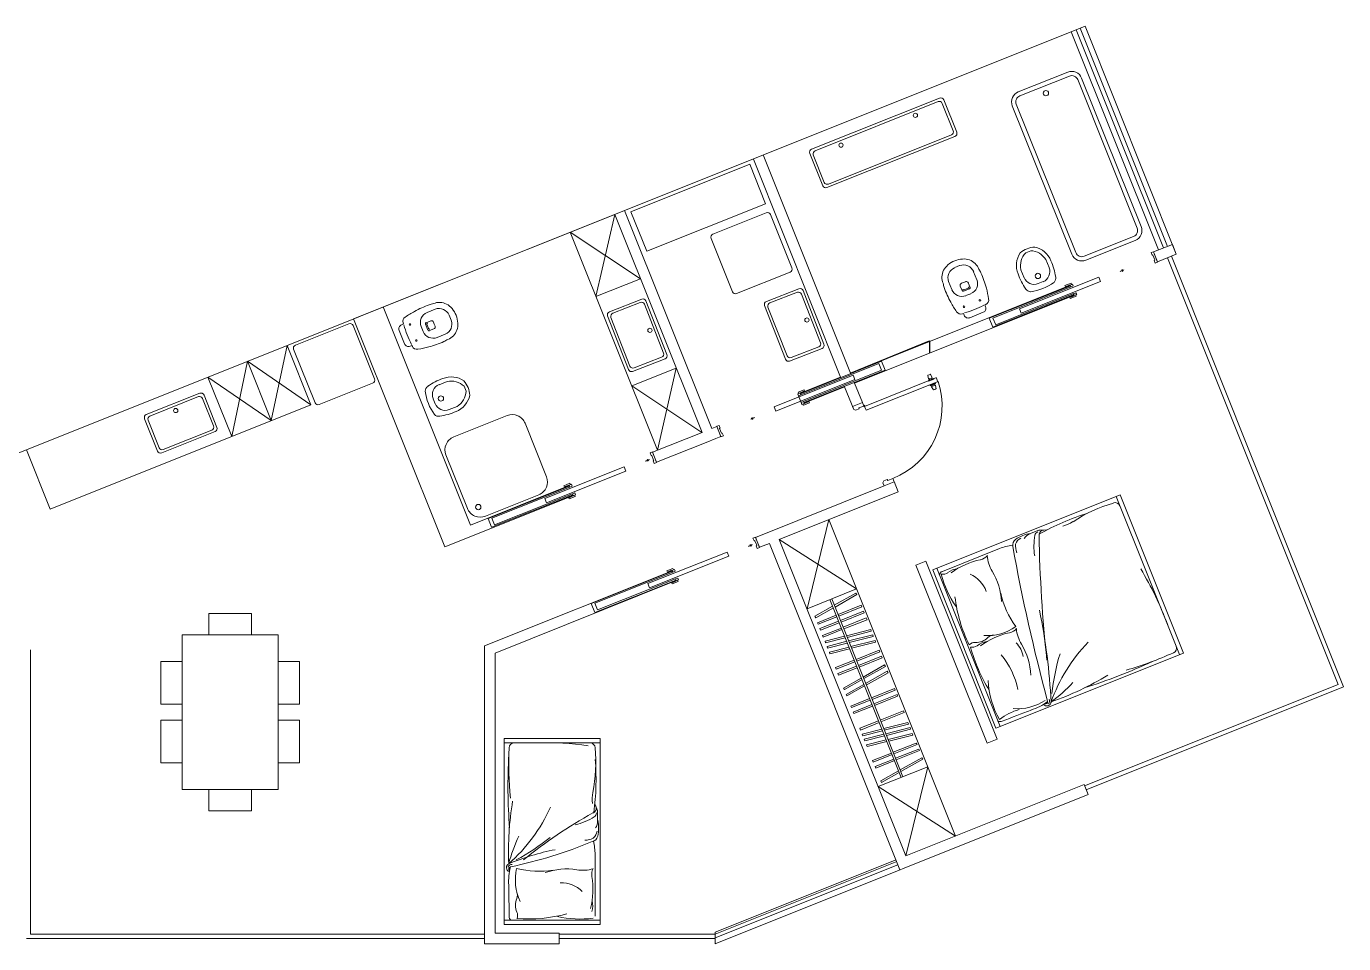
# Model space of a CAD drawing. Header units: millimetres. Extents: x -4829 to 17751, y -2575 to 15731.
# Drawn here: x -988 to 247, y 7390 to 8250 of the extents above; entities that cross this region are included whole.
import ezdxf

# ---------------------------------------------------------------- set-up
doc = ezdxf.new("R2010")
doc.units = ezdxf.units.MM
doc.layers.get('0').update_dxf_attribs({"lineweight": 20})
doc.layers.add('finestre', color=140, linetype='Continuous')

msp = doc.modelspace()

# ---------------------------------------------------------------- linework, layer by layer
for p, q in [((-1137.8, 7792.8), (5, 8250)), ((-8, 8244.8), (73.8, 8040.2)), ((-3.4, 8246.6), (78.4, 8042.1)), ((0.3, 8248.1), (82.1, 8043.6)), ((5, 8250), (90.5, 8036.1)), ((-681, 7975.6), (-436.1, 8073.5)), ((-453.7, 7996.5), (-436.1, 8073.5)), ((-436.1, 8073.5), (-354.2, 7869)), ((-436.1, 8073.5), (-354.2, 7869)), ((-477.8, 8056.8), (-396, 7852.3)), ((-477.8, 8056.8), (-411.9, 8013.2)), ((69.1, 8038.4), (86.8, 8045.4)), ((77.8, 8043.5), (78.4, 8042.1)), ((86.8, 8045.4), (90.5, 8036.1)), ((-46, 8039.4), (-50.7, 8037.6)), ((-28.8, 8023.6), (-31.8, 8031.1)), ((72.9, 8029.1), (69.1, 8038.4)), ((69.1, 8038.4), (72.9, 8029.1)), ((72.9, 8029.1), (90.5, 8036.1)), ((82.1, 8032.8), (242.2, 7632.6)), ((85.9, 8034.3), (247.4, 7630.4)), ((-112.7, 8025.5), (-117.3, 8023.6)), ((-96.6, 8012.3), (-99.6, 8019.8)), ((-52.2, 8014.2), (-55.2, 8021.7)), ((-453.7, 7996.5), (-411.9, 8013.2)), ((-215, 7924.7), (-9.7, 8006.8)), ((-120, 8003), (-123, 8010.5)), ((-110.4, 8002.1), (-112.1, 8006.3)), ((-110.4, 8002.1), (-112.1, 8006.3)), ((-110.9, 8008.9), (-109.1, 8009.7)), ((-107.2, 8010.4), (-109.1, 8009.7)), ((-104.8, 8004.4), (-108.5, 8002.9)), ((-102.9, 8005.1), (-104.6, 8009.3)), ((-102.9, 8005.1), (-104.6, 8009.3)), ((-34.4, 8010.5), (-39.1, 8008.6)), ((-211.3, 7915.4), (-6, 7997.5)), ((-103.5, 8003.8), (-109.1, 8001.5)), ((-103.5, 8003.8), (-109.1, 8001.5)), ((-102.2, 7999.2), (-106.9, 7997.4)), ((-612, 7981.6), (-604.5, 7984.6)), ((-595.4, 7761.8), (-681, 7975.6)), ((-615.7, 7963.8), (-617.6, 7968.5)), ((-611.2, 7965.1), (-613.4, 7970.7)), ((-611.2, 7965.1), (-613.4, 7970.7)), ((-612.8, 7972), (-608.6, 7973.7)), ((-612.8, 7972), (-608.6, 7973.7)), ((-610.6, 7966.4), (-612.1, 7970.1)), ((-606, 7972.6), (-605.3, 7970.7)), ((-604.5, 7968.8), (-605.3, 7970.7)), ((-589.5, 7974.3), (-591.4, 7979)), ((-609.8, 7964.5), (-605.6, 7966.2)), ((-609.8, 7964.5), (-605.6, 7966.2)), ((-602.6, 7958.2), (-595.1, 7961.2)), ((-758.1, 7880.1), (-743.3, 7950.7)), ((-721, 7895), (-743.3, 7950.7)), ((-795.2, 7865.2), (-780.4, 7935.8)), ((-758.1, 7880.1), (-780.4, 7935.8)), ((-721, 7895), (-780.4, 7935.8)), ((-795.2, 7865.2), (-817.5, 7921)), ((-758.1, 7880.1), (-817.5, 7921)), ((-420.2, 7912.6), (-378.4, 7929.3)), ((-396.1, 7852.3), (-378.4, 7929.3)), ((-261.4, 7906.2), (-224.3, 7921)), ((-134.4, 7920.5), (-201.9, 7893.5)), ((-142.5, 7922.5), (-141.9, 7919.3)), ((-141.3, 7923.1), (-142.4, 7922.7)), ((-137.1, 7919.5), (-142, 7917.6)), ((-141.9, 7917.2), (-136.9, 7919.1)), ((-141.6, 7919.2), (-138.4, 7920.4)), ((-141.3, 7923.1), (-140.2, 7923.5)), ((-140.8, 7919), (-141, 7919.4)), ((-140, 7923.5), (-138.3, 7920.7)), ((-138.9, 7919.8), (-139.1, 7920.2)), ((-136.9, 7919.1), (-137.1, 7919.5)), ((-137.1, 7919.5), (-137, 7919.3)), ((-134.4, 7920), (-133, 7916.3)), ((-600.7, 7913.8), (-593.2, 7916.8)), ((-575.5, 7907.6), (-577.4, 7912.3)), ((-420.2, 7912.6), (-354.3, 7869)), ((-132.9, 7916.9), (-200.4, 7889.9)), ((-142, 7917.6), (-141.9, 7917.2)), ((-140.4, 7913.4), (-135.4, 7915.3)), ((-140.2, 7912.9), (-140.4, 7913.4)), ((-135.3, 7914.9), (-140.2, 7912.9)), ((-137.3, 7909), (-139, 7911.8)), ((-138.9, 7912), (-135.6, 7913.3)), ((-138.4, 7912.7), (-138.2, 7912.3)), ((-136, 7909.4), (-137.1, 7908.9)), ((-136.4, 7913.5), (-136.3, 7913.1)), ((-136, 7909.4), (-134.9, 7909.8)), ((-135.4, 7915.3), (-135.3, 7914.9)), ((-134.8, 7910), (-135.4, 7913.2)), ((-135.3, 7914.9), (-135.3, 7915.1)), ((-965.5, 7797.1), (-721, 7895)), ((-604.5, 7896), (-606.4, 7900.7)), ((-591.4, 7890.4), (-583.9, 7893.4)), ((-264.4, 7904.9), (-260.7, 7895.7)), ((-213.2, 7893.4), (-203.9, 7897.1)), ((-212, 7890.5), (-213.2, 7893.4)), ((-202.6, 7893.8), (-207.3, 7892)), ((-203.9, 7897.1), (-202.6, 7893.8)), ((-201.9, 7893.5), (-200.4, 7889.9)), ((-210.4, 7889.8), (-212, 7890.5)), ((-207, 7891.1), (-210.4, 7889.8)), ((-207.3, 7892), (-207, 7891.1)), ((-336.6, 7865.3), (-340.3, 7874.6)), ((-340.3, 7874.6), (-336.6, 7865.3)), ((-987.8, 7852.8), (-965.5, 7797.1)), ((-397, 7841.2), (-400.7, 7850.5)), ((-400.7, 7850.5), (-397, 7841.2)), ((-183.9, 7823.5), (-184.6, 7821.8)), ((-184.6, 7821.8), (-183.4, 7818.9)), ((-180.5, 7824.8), (-183.9, 7823.5)), ((-183.4, 7818.9), (-174.1, 7822.6)), ((-180.1, 7824), (-180.5, 7824.8)), ((-175.4, 7825.9), (-180.1, 7824)), ((-174.1, 7822.6), (-175.4, 7825.9)), ((-170.4, 7813.3), (-174.2, 7822.9)), ((-479.5, 7818.9), (-571.3, 7782.2)), ((-183.4, 7818.9), (-304.1, 7770.6)), ((-170.4, 7813.3), (-281.8, 7768.7)), ((-137.9, 7740.1), (37.9, 7810.5)), ((93.5, 7660.6), (34.2, 7809)), ((97.3, 7662.1), (37.9, 7810.5)), ((97.3, 7662.1), (37.9, 7810.5)), ((-255.8, 7703.7), (-235.4, 7787.3)), ((-116.6, 7490.4), (-235.4, 7787.3)), ((-300.4, 7761.3), (-304.1, 7770.6)), ((-304.1, 7770.6), (-300.4, 7761.3)), ((-39.2, 7777.1), (-47.7, 7773.7)), ((-37.6, 7777.4), (-31.6, 7777.6)), ((-291.1, 7765), (-300.4, 7761.3)), ((-168.6, 7458.8), (-291.1, 7765)), ((-163, 7471.8), (-281.8, 7768.7)), ((-209.4, 7722.3), (-281.8, 7768.7)), ((-75.2, 7760.2), (-128.9, 7738.7)), ((-144.4, 7748.3), (-153.7, 7744.6)), ((-77.6, 7581.4), (-144.4, 7748.3)), ((-383, 7739), (-558.3, 7668.9)), ((-78.6, 7591.8), (-137.9, 7740.1)), ((-74.8, 7593.3), (-134.1, 7741.6)), ((-379.3, 7729.8), (-548.3, 7662.1)), ((-209.4, 7722.3), (-255.8, 7703.7)), ((-234.3, 7712.3), (-190.6, 7603.1)), ((-232.6, 7713), (-188.9, 7603.8)), ((-983.8, 7665), (-983.8, 7398.5)), ((-558.3, 7668.9), (-558.3, 7389.5)), ((-548.3, 7662.1), (-548.3, 7399.5)), ((-78.6, 7591.8), (97.3, 7662.1)), ((242.2, 7632.6), (4.5, 7537.6)), ((247.4, 7630.4), (6, 7533.9)), ((-190.6, 7603.1), (-167.5, 7545.4)), ((-188.9, 7603.8), (-165.8, 7546.1)), ((-539.8, 7581.8), (-449.8, 7581.8)), ((-539.8, 7407.4), (-539.8, 7581.8)), ((-539.8, 7581.8), (-449.8, 7581.8)), ((-539.8, 7577.8), (-449.8, 7577.8)), ((-449.8, 7407.4), (-449.8, 7581.8)), ((-77.6, 7581.4), (-86.9, 7577.7)), ((-142.6, 7555.4), (-189, 7536.8)), ((-142.6, 7555.4), (-163, 7471.8)), ((-189, 7536.8), (-116.6, 7490.4)), ((4.1, 7538.7), (-163, 7471.8)), ((4.1, 7538.7), (7.8, 7529.4)), ((7.8, 7529.4), (-341.9, 7389.5)), ((-452.4, 7514.5), (-454.5, 7520)), ((-452.1, 7512.8), (-452.1, 7503.6)), ((-454.5, 7473.1), (-454.5, 7415.2)), ((-172.3, 7468.1), (-341.9, 7400.3)), ((-171.7, 7466.6), (-341.9, 7398.5)), ((-170.5, 7463.5), (-341.9, 7394.9)), ((-539.8, 7411.5), (-449.8, 7411.5)), ((-548.3, 7399.5), (-488.3, 7399.5)), ((-539.8, 7407.4), (-449.8, 7407.4)), ((-488.3, 7399.5), (-488.3, 7389.5)), ((-341.9, 7389.5), (-341.9, 7400.3)), ((-987.8, 7394.5), (-558.3, 7394.5)), ((-983.8, 7398.5), (-558.3, 7398.5)), ((-558.3, 7389.5), (-488.3, 7389.5)), ((-488.3, 7398.5), (-341.9, 7398.5)), ((-488.3, 7394.5), (-341.9, 7394.5))]:
    msp.add_line(p, q)
for points in [[(1.7, 8201.4), (57.5, 8062.2, -0.414214), (52, 8049.2), (5.6, 8030.6, -0.414214), (-7.4, 8036.2), (-63.3, 8175.4, -0.414214), (-57.7, 8188.4), (-11.3, 8207, -0.414214)], [(-2, 8200), (53.8, 8060.7, -0.414214), (50.5, 8052.9), (4.1, 8034.3, -0.414214), (-3.7, 8037.7), (-59.6, 8176.9, -0.414214), (-56.2, 8184.7), (-9.8, 8203.3, -0.414214)], [(-251.5, 8134.7), (-131.5, 8182.7, -0.414214), (-127.6, 8181), (-115.4, 8150.6, -0.414214), (-117.1, 8146.7), (-237.1, 8098.7, -0.414214), (-241, 8100.4), (-253.1, 8130.8, -0.414214)], [(-235.7, 8102, -0.414214), (-239.6, 8103.6), (-249.9, 8129.4, -0.414214), (-248.2, 8133.3), (-132.9, 8179.4, -0.414214), (-129, 8177.7), (-118.7, 8152, -0.414214), (-120.3, 8148.1)], [(-344.1, 8055), (-294, 8075.1, -0.414214), (-290.1, 8073.4), (-270, 8023.3, -0.414214), (-271.7, 8019.4), (-321.9, 7999.3, -0.414214), (-325.8, 8001), (-345.8, 8051.1, -0.414214)], [(-103.2, 7976.6), (-90.5, 7981.7, 0.414214), (-88.3, 7986.9), (-89, 7988.8), (-88.1, 7989.1, 0.370925), (-85.5, 7994.3, 0.029083), (-87.6, 8004.5, 0.042203), (-92.7, 8018.6, 0.025293), (-94.6, 8022.3, 0.129271), (-98.2, 8027.5, 0.11011), (-103.4, 8030.9, 0.08956), (-110, 8031.7, 0.081181), (-117.2, 8030.1, 0.081181), (-123.6, 8026.3, 0.08956), (-127.8, 8021.1, 0.11011), (-129.3, 8015.1, 0.129271), (-128.2, 8008.9, 0.025293), (-127.1, 8004.9, 0.042203), (-121, 7991.1, 0.029083), (-115.5, 7982.3, 0.370925), (-110, 7980.4), (-109.2, 7980.7), (-108.4, 7978.9, 0.414214)], [(-406.8, 7992.4, 0.414214), (-410.6, 7994.1), (-441.1, 7982.2, 0.414214), (-442.8, 7978.3), (-423.2, 7928, 0.414214), (-419.3, 7926.3), (-388.8, 7938.2, 0.414214), (-387.1, 7942.1)], [(-259.5, 8002.1, 0.414214), (-263.4, 8003.8), (-293.9, 7991.9, 0.414214), (-295.6, 7988), (-276, 7937.7, 0.414214), (-272.1, 7936), (-241.6, 7947.9, 0.414214), (-239.9, 7951.8)], [(-261, 7998.8, 0.414214), (-264.8, 8000.5), (-290.7, 7990.5, 0.414214), (-292.4, 7986.6), (-274.5, 7940.9, 0.414214), (-270.7, 7939.2), (-244.8, 7949.3, 0.414214), (-243.1, 7953.2)], [(-638.3, 7964.8), (-633.3, 7952.1, 0.414214), (-628, 7949.9), (-626.2, 7950.7), (-625.8, 7949.8, 0.370925), (-620.6, 7947.1, 0.029083), (-610.5, 7949.2, 0.042203), (-596.3, 7954.3, 0.025293), (-592.6, 7956.3, 0.129271), (-587.4, 7959.8, 0.11011), (-584, 7965, 0.08956), (-583.2, 7971.6, 0.081181), (-584.8, 7978.9, 0.081181), (-588.6, 7985.2, 0.08956), (-593.8, 7989.5, 0.11011), (-599.9, 7990.9, 0.129271), (-606.1, 7989.9, 0.025293), (-610.1, 7988.7, 0.042203), (-623.8, 7982.6, 0.029083), (-632.6, 7977.2, 0.370925), (-634.6, 7971.7), (-634.2, 7970.8), (-636.1, 7970, 0.414214)], [(-408.2, 7989.2, 0.414214), (-412.1, 7990.9), (-437.9, 7980.8, 0.414214), (-439.6, 7976.9), (-421.8, 7931.3, 0.414214), (-417.9, 7929.6), (-392.1, 7939.6, 0.414214), (-390.4, 7943.5)], [(-735.5, 7950.9), (-685.4, 7971, -0.414214), (-681.5, 7969.3), (-661.4, 7919.2, -0.414214), (-663.1, 7915.3), (-713.2, 7895.2, -0.414214), (-717.1, 7896.9), (-737.2, 7947, -0.414214)], [(-825.1, 7905.8, -0.414214), (-821.2, 7904.1), (-809.1, 7873.8, -0.414214), (-810.7, 7869.9), (-860.9, 7849.8, -0.414214), (-864.8, 7851.5), (-876.9, 7881.9, -0.414214), (-875.3, 7885.8)], [(-826.5, 7902.6, -0.414214), (-822.6, 7900.9), (-812.3, 7875.1, -0.414214), (-814, 7871.3), (-859.5, 7853.1, -0.414214), (-863.4, 7854.7), (-873.7, 7880.5, -0.414214), (-872, 7884.4)], [(-587.1, 7864.8), (-537, 7884.9, -0.414214), (-520.1, 7877.6), (-500.1, 7827.5, -0.414214), (-507.3, 7810.6), (-557.4, 7790.5, -0.414214), (-574.3, 7797.8), (-594.4, 7847.9, -0.414214)]]:
    msp.add_lwpolyline(points, format="xyb", close=True)
for points in [[(-215, 7924.7), (-296.8, 8129.3)], [(-224.3, 7921), (-306.1, 8125.5)], [(-426.8, 8077.3), (-344.9, 7872.7)], [(-5.2, 7997.6), (-5.9, 7997.3), (-6.2, 7998), (-81.6, 7967.8), (-84.9, 7976.1), (-9.5, 8006.3), (-9.8, 8006.9), (-9, 8007.2), (-8.4, 8005.6), (-81.4, 7976.3), (-78.8, 7970.1), (-5.9, 7999.3), (-5.2, 7997.6)], [(-571.3, 7782.2), (-653.1, 7986.7)], [(-258.4, 7896.4), (-257.7, 7896.7), (-257.9, 7897.4), (-182.5, 7927.6), (-185.8, 7935.8), (-261.2, 7905.6), (-261.5, 7906.3), (-262.2, 7906), (-261.6, 7904.4), (-188.6, 7933.6), (-186.1, 7927.3), (-259, 7898.1), (-258.4, 7896.4)], [(-220.5, 7911.7), (-257.7, 7896.9)], [(-212, 7890.5), (-220.5, 7911.7)], [(-203.9, 7897.1), (-211.3, 7915.4)], [(-354.2, 7869), (-400.7, 7850.5)], [(-340.3, 7874.6), (-344.9, 7872.7)], [(-350.5, 7859.7), (-396.9, 7841.2)], [(-341.2, 7863.4), (-350.5, 7859.7)], [(-336.6, 7865.3), (-341.2, 7863.4)], [(-475.1, 7809.8), (-475.8, 7809.5), (-476.1, 7810.2), (-551.5, 7780.1), (-554.8, 7788.3), (-479.4, 7818.4), (-479.6, 7819.1), (-478.9, 7819.4), (-478.2, 7817.8), (-551.2, 7788.6), (-548.7, 7782.3), (-475.7, 7811.5), (-475.1, 7809.8)], [(-183.4, 7818.9), (-184.6, 7821.8)], [(-475.8, 7809.6), (-595.4, 7761.8)], [(-378.5, 7730), (-379.2, 7729.7), (-379.5, 7730.3), (-454.9, 7700.2), (-458.2, 7708.5), (-382.8, 7738.6), (-383.1, 7739.2), (-382.3, 7739.5), (-381.7, 7737.9), (-454.7, 7708.8), (-452.2, 7702.5), (-379.2, 7731.6), (-378.5, 7730)], [(-86.9, 7577.7), (-153.7, 7744.6)], [(-230.2, 7706.9), (-209.9, 7718.3), (-209.1, 7716.9), (-229.5, 7705.3)], [(-816.7, 7679.2), (-816.7, 7699.2), (-776.7, 7699.2)], [(-776.7, 7699.2), (-776.7, 7679.2)], [(-247.6, 7695.2), (-248.4, 7696.6), (-231.8, 7706)], [(-231.1, 7704.4), (-247.6, 7695.2)], [(-228.4, 7697.6), (-246, 7690.6)], [(-246, 7690.6), (-245.4, 7689.1), (-227.8, 7696.1)], [(-226.1, 7696.8), (-204.4, 7705.5), (-205, 7707), (-226.7, 7698.3)], [(-224.5, 7692.7), (-202.7, 7701.4), (-202.1, 7699.9), (-223.9, 7691.2)], [(-243.1, 7683.5), (-243.8, 7685), (-226.2, 7692)], [(-225.6, 7690.5), (-243.1, 7683.5)], [(-240.6, 7677), (-241.2, 7678.6), (-223.6, 7685.6)], [(-223, 7684.1), (-240.6, 7677)], [(-221.9, 7686.3), (-200.2, 7695), (-199.5, 7693.4), (-221.3, 7684.7)], [(-218.1, 7676.8), (-195.6, 7682.5), (-196, 7684.1), (-218.7, 7678.3)], [(-841.7, 7654.2), (-841.7, 7679.2), (-751.7, 7679.2)], [(-751.7, 7679.2), (-751.7, 7534.2), (-841.7, 7534.2), (-841.7, 7679.2)], [(-751.7, 7679.2), (-751.7, 7654.2)], [(-220.5, 7677.9), (-238.8, 7673.2)], [(-238.8, 7673.2), (-238.4, 7671.6), (-219.9, 7676.3)], [(-218.6, 7673.1), (-236.9, 7668.4)], [(-236.9, 7668.4), (-236.5, 7666.8), (-218, 7671.5)], [(-216.2, 7672), (-193.7, 7677.7), (-194.1, 7679.3), (-216.8, 7673.5)], [(-214, 7666.6), (-191.5, 7672.3), (-191.9, 7673.9), (-214.6, 7668.1)], [(-216.4, 7667.7), (-234.7, 7663)], [(-234.7, 7663), (-234.3, 7661.4), (-215.8, 7666.1)], [(-209.2, 7654.6), (-187.5, 7663.3), (-188.1, 7664.8), (-209.8, 7656.1)], [(-207.6, 7650.5), (-185.9, 7659.2), (-185.2, 7657.7), (-207, 7649)], [(-861.7, 7654.2), (-861.7, 7614.2), (-841.7, 7614.2)], [(-841.7, 7654.2), (-861.7, 7654.2)], [(-731.7, 7654.2), (-731.7, 7614.2), (-751.7, 7614.2)], [(-751.7, 7654.2), (-731.7, 7654.2)], [(-211.5, 7655.4), (-229.1, 7648.4)], [(-229.1, 7648.4), (-228.5, 7646.9), (-210.9, 7653.9)], [(-226.3, 7641.3), (-226.9, 7642.8), (-209.3, 7649.8)], [(-208.7, 7648.3), (-226.3, 7641.3)], [(-203.2, 7639.6), (-183, 7651), (-182.2, 7649.6), (-202.6, 7638.1)], [(-220.7, 7627.9), (-221.5, 7629.3), (-204.9, 7638.7)], [(-204.2, 7637.2), (-220.7, 7627.9)], [(-200.8, 7633.6), (-180.6, 7645), (-179.8, 7643.6), (-200.2, 7632.1)], [(-218.3, 7621.9), (-219.1, 7623.3), (-202.5, 7632.7)], [(-201.8, 7631.2), (-218.3, 7621.9)], [(-194.8, 7618.6), (-173.1, 7627.3), (-173.7, 7628.8), (-195.4, 7620.1)], [(-193.2, 7614.5), (-171.4, 7623.2), (-170.8, 7621.7), (-192.6, 7613)], [(-197.1, 7619.4), (-214.7, 7612.4)], [(-214.7, 7612.4), (-214.1, 7610.9), (-196.5, 7617.9)], [(-211.9, 7605.3), (-212.5, 7606.8), (-194.9, 7613.8)], [(-194.3, 7612.3), (-211.9, 7605.3)], [(-861.7, 7559.2), (-861.7, 7599.2), (-841.7, 7599.2)], [(-731.7, 7559.2), (-731.7, 7599.2), (-751.7, 7599.2)], [(-205.7, 7589.9), (-206.4, 7591.5), (-188.8, 7598.5)], [(-188.2, 7597), (-205.7, 7589.9)], [(-187.1, 7599.2), (-165.3, 7607.9), (-164.7, 7606.3), (-186.5, 7597.6)], [(-183.3, 7589.7), (-160.7, 7595.4), (-161.1, 7597), (-183.9, 7591.2)], [(-185.7, 7590.8), (-204, 7586.1)], [(-204, 7586.1), (-203.6, 7584.5), (-185.1, 7589.2)], [(-183.8, 7586), (-202.1, 7581.3)], [(-202.1, 7581.3), (-201.7, 7579.7), (-183.1, 7584.4)], [(-181.3, 7584.9), (-158.8, 7590.6), (-159.2, 7592.2), (-182, 7586.4)], [(-179.2, 7579.5), (-156.6, 7585.2), (-157.1, 7586.8), (-179.8, 7581)], [(-181.6, 7580.6), (-199.9, 7575.9)], [(-199.9, 7575.9), (-199.5, 7574.3), (-181, 7579)], [(-174.4, 7567.5), (-152.6, 7576.2), (-153.3, 7577.7), (-175, 7569)], [(-172.8, 7563.4), (-151, 7572.1), (-150.4, 7570.6), (-172.1, 7561.9)], [(-176.7, 7568.3), (-194.3, 7561.3)], [(-194.3, 7561.3), (-193.7, 7559.8), (-176.1, 7566.8)], [(-191.4, 7554.2), (-192, 7555.7), (-174.5, 7562.7)], [(-173.8, 7561.2), (-191.4, 7554.2)], [(-168.4, 7552.5), (-148.2, 7563.9), (-147.3, 7562.5), (-167.8, 7551)], [(-841.7, 7559.2), (-861.7, 7559.2)], [(-751.7, 7559.2), (-731.7, 7559.2)], [(-185.8, 7540.8), (-186.7, 7542.2), (-170, 7551.6)], [(-169.4, 7550.1), (-185.8, 7540.8)], [(-816.7, 7534.2), (-816.7, 7514.2), (-776.7, 7514.2)], [(-776.7, 7514.2), (-776.7, 7534.2)]]:
    msp.add_lwpolyline(points)
for points in [[(-406, 8039), (-294.6, 8083.5), (-309.4, 8120.7), (-420.9, 8076.1)], [(68.6, 8035.2), (68.6, 8035.2), (68.5, 8035.5), (67.8, 8035.2), (66.8, 8037.7), (69.1, 8038.6), (73, 8028.8), (70.7, 8027.9), (69.7, 8030.4), (70.4, 8030.7), (70.3, 8031), (70.3, 8031)], [(-56.6, 7984.9), (-55, 7981), (19.3, 8010.7), (17.7, 8014.6)], [(-12.8, 8006), (-12.7, 8005.9), (-13.4, 8005.6), (-13.9, 8006.8), (-8.2, 8009.1), (-7.7, 8007.9), (-10, 8007), (-10.1, 8007.1)], [(-8.4, 8005.6), (-9.1, 8007.3), (-6.8, 8008.2), (-6.1, 8006.5)], [(-8.8, 7995.9), (-8.8, 7996), (-9.4, 7995.8), (-9, 7994.6), (-3.3, 7996.9), (-3.8, 7998.1), (-6.1, 7997.1), (-6, 7997)], [(-5.9, 7999.2), (-5.2, 7997.6), (-2.9, 7998.5), (-3.6, 8000.1)], [(-212.4, 7922.7), (-210.8, 7918.8), (-285.1, 7889), (-286.7, 7892.9)], [(-261.6, 7904.4), (-262.3, 7906.1), (-264.5, 7905.2), (-263.9, 7903.5)], [(-258.7, 7907.7), (-258.6, 7907.6), (-258, 7907.8), (-258.5, 7909), (-264.1, 7906.8), (-263.6, 7905.6), (-261.4, 7906.5), (-261.4, 7906.6)], [(-259, 7898), (-258.3, 7896.3), (-260.6, 7895.4), (-261.3, 7897.1)], [(-254.6, 7897.6), (-254.7, 7897.7), (-254, 7898), (-253.6, 7896.8), (-259.2, 7894.6), (-259.7, 7895.7), (-257.4, 7896.7), (-257.4, 7896.5)], [(-337.7, 7872.6), (-337.7, 7872.6), (-337.8, 7872.9), (-337.1, 7873.2), (-338.1, 7875.7), (-340.4, 7874.8), (-336.5, 7865), (-334.2, 7865.9), (-335.2, 7868.5), (-335.9, 7868.2), (-336, 7868.5), (-336, 7868.5)], [(-401.2, 7847.3), (-401.2, 7847.3), (-401.3, 7847.5), (-402, 7847.3), (-403, 7849.8), (-400.8, 7850.7), (-396.9, 7840.9), (-399.1, 7840), (-400.1, 7842.5), (-399.5, 7842.8), (-399.6, 7843.1), (-399.6, 7843.1)], [(-501.7, 7807), (-500.1, 7803.1), (-425.8, 7832.8), (-427.3, 7836.7)], [(-482.6, 7818.2), (-482.6, 7818.1), (-483.2, 7817.8), (-483.7, 7819), (-478.1, 7821.3), (-477.6, 7820.1), (-479.9, 7819.2), (-479.9, 7819.3)], [(-478.3, 7817.8), (-478.9, 7819.5), (-476.6, 7820.4), (-476, 7818.7)], [(-478.6, 7808.1), (-478.7, 7808.2), (-479.3, 7808), (-478.8, 7806.8), (-473.2, 7809), (-473.6, 7810.2), (-475.9, 7809.3), (-475.9, 7809.2)], [(-475.7, 7811.4), (-475, 7809.7), (-472.8, 7810.6), (-473.4, 7812.3)], [(-304.7, 7767.4), (-304.7, 7767.4), (-304.8, 7767.7), (-305.5, 7767.4), (-306.5, 7769.9), (-304.2, 7770.8), (-300.3, 7761.1), (-302.6, 7760.2), (-303.6, 7762.7), (-302.9, 7762.9), (-303, 7763.2), (-303, 7763.2)], [(-405.1, 7727.2), (-403.5, 7723.2), (-329.2, 7752.9), (-330.8, 7756.8)], [(-386.1, 7738.4), (-386, 7738.2), (-386.7, 7738), (-387.1, 7739.1), (-381.5, 7741.4), (-381, 7740.2), (-383.3, 7739.3), (-383.4, 7739.4)], [(-381.7, 7737.9), (-382.4, 7739.6), (-380.1, 7740.5), (-379.4, 7738.9)], [(-379.1, 7731.6), (-378.5, 7729.9), (-376.2, 7730.8), (-376.9, 7732.5)], [(-382, 7728.2), (-382.1, 7728.4), (-382.7, 7728.1), (-382.3, 7726.9), (-376.6, 7729.2), (-377.1, 7730.4), (-379.4, 7729.5), (-379.3, 7729.3)]]:
    msp.add_lwpolyline(points, close=True)
for centre, radius in [((-31.8, 8187.3), 2.5), ((-154.1, 8166.5), 2), ((-223.9, 8138.5), 2), ((-39.3, 8015.8), 2.5), ((-93.7, 7992.9), 0.756), ((-108.6, 7986.9), 0.756), ((-628, 7970.3), 0.756), ((-255.9, 7974.5), 2), ((-622.1, 7955.3), 0.756), ((-403.1, 7964.8), 2), ((-599.1, 7900.9), 2.5), ((-202.1, 7894), 0.555), ((-847.7, 7889.6), 2), ((-564, 7799), 2.5)]:
    msp.add_circle(centre, radius)
for centre, radius, start, end in [((-41, 8020.1), 22.9, 111.8011, 130.3657), ((-41, 8020.1), 22.9, 93.2371, 111.8017), ((-46.5, 8022.5), 20.9, 21.3298, 78.32), ((-38.6, 8025.6), 20.9, 145.2828, 202.273), ((-37.9, 8025.4), 17.7, 136.3046, 191.9094), ((-46.9, 8021.8), 17.7, 31.6935, 87.2983), ((-88.2, 8003.9), 66.5, 9.4609, 23.2293), ((-113.6, 8014.2), 10.1, 111.8014, 201.8014), ((-108.9, 8016.1), 10.1, 21.8014, 111.8014), ((4.4, 8040.9), 66.5, 200.3735, 214.1419), ((-38.2, 8019.8), 10.1, 291.8014, 21.8014), ((-110.2, 8007.1), 2.02, 111.8014, 201.8014), ((-106.4, 8008.6), 2.02, 21.8014, 111.8014), ((-105.1, 8005.3), 1.01, 291.8014, 21.8014), ((-103.8, 8004.7), 1.01, 291.8014, 21.8014), ((-103.8, 8004.7), 1.01, 291.8014, 21.8014), ((-105.9, 8008.6), 10.1, 291.8014, 21.8014), ((-42.8, 8018), 10.1, 201.8014, 291.8014), ((-51.9, 8047.3), 46.6, 277.1323, 306.4705), ((-28.5, 8014), 6.06, 316.1532, 7.1148), ((-110.6, 8006.7), 10.1, 201.8014, 291.8014), ((-109.4, 8002.5), 1.01, 201.8014, 291.8014), ((-109.4, 8002.5), 1.01, 201.8014, 291.8014), ((-108.9, 8003.8), 1.01, 201.8014, 291.8014), ((-45.8, 8007.1), 6.06, 216.488, 267.4496), ((-608.2, 7972.2), 10.1, 111.8014, 201.8014), ((-600.7, 7975.2), 10.1, 21.8014, 111.8014), ((-134.3, 8072.9), 95.4, 285.9195, 297.6833), ((-542.1, 7996), 95.4, 195.9195, 207.6833), ((-612.5, 7971.1), 1.01, 111.8014, 201.8014), ((-612.5, 7971.1), 1.01, 111.8014, 201.8014), ((-611.2, 7970.5), 1.01, 111.8014, 201.8014), ((-607.9, 7971.8), 2.02, 21.8014, 111.8014), ((-606.4, 7968.1), 2.02, 291.8014, 21.8014), ((-598.9, 7970.5), 10.1, 291.8014, 21.8014), ((-606.4, 7967.5), 10.1, 201.8014, 291.8014), ((-610.2, 7965.4), 1.01, 201.8014, 291.8014), ((-610.2, 7965.4), 1.01, 201.8014, 291.8014), ((-609.7, 7966.8), 1.01, 201.8014, 291.8014), ((-574.1, 7857.3), 66.5, 110.3735, 124.1419), ((-589.3, 7900.2), 20.9, 55.2828, 112.273), ((-142.4, 7922.5), 0.178, 111.3062, 191.5804), ((-142.4, 7922.5), 0.178, 111.3062, 191.5804), ((-141.7, 7919.3), 0.178, 191.5804, 291.3062), ((-141.7, 7919.3), 0.178, 191.5804, 291.3062), ((-141.7, 7918.7), 0.893, 291.3062, 21.3062), ((-140.2, 7923.4), 0.178, 31.032, 111.3062), ((-140.2, 7923.4), 0.178, 31.032, 111.3062), ((-138.1, 7920.1), 0.893, 201.3062, 291.3062), ((-138.5, 7920.6), 0.178, 291.3062, 31.032), ((-607.8, 7907.4), 6.06, 126.488, 177.4496), ((-567.6, 7913.5), 46.6, 187.1323, 216.4705), ((-597, 7904.5), 10.1, 111.8014, 201.8014), ((-589.6, 7899.5), 17.7, 46.3046, 101.9094), ((-593.2, 7908.5), 17.7, 301.6935, 357.2983), ((-594.9, 7902.6), 22.9, 21.8011, 40.3657), ((-594.9, 7902.6), 22.9, 3.2371, 21.8017), ((-201.7, 7893.6), 72.6, 291.1817, 18.7427), ((-139.2, 7912.4), 0.893, 21.3062, 111.3062), ((-138.8, 7911.9), 0.178, 111.3062, 211.032), ((-138.8, 7911.9), 0.178, 111.3062, 211.032), ((-137.1, 7909.1), 0.178, 211.032, 291.3062), ((-137.1, 7909.1), 0.178, 211.032, 291.3062), ((-135.6, 7913.8), 0.893, 111.3062, 201.3062), ((-135.6, 7913.1), 0.178, 11.5804, 111.3062), ((-134.9, 7910), 0.178, 291.3062, 11.5804), ((-134.9, 7910), 0.178, 291.3062, 11.5804), ((-595.1, 7899.8), 10.1, 201.8014, 291.8014), ((-592.5, 7908.1), 20.9, 291.3298, 348.32), ((-600.9, 7890.2), 6.06, 226.1532, 277.1148), ((-611.1, 7949.8), 66.5, 279.4609, 293.2293), ((72.3, 7664.9), 143.8, 106.4404, 123.1439), ((33.3, 7798.5), 4.7, 21.8014, 111.8014), ((73.3, 7578), 225.1, 106.9767, 119.6779), ((-23.5, 7811.6), 31.3, 284.2761, 303.1439), ((-41.2, 7741.3), 33.4, 98.7301, 124.6841), ((-51.1, 7761.4), 9.52, 116.4863, 162.3998), ((-43.4, 7764.5), 10.1, 108.4031, 149.5316), ((16.4, 7762.1), 59.4, 169.8126, 188.6665), ((-37.9, 7771.9), 4.18, 110.8115, 171.099), ((-37.4, 7772.7), 4.7, 91.5555, 111.8014), ((-37.4, 7772.7), 4.7, 91.5555, 111.8014), ((-33.5, 7772.8), 4.7, 91.5555, 182.4738), ((1249.4, 7794.8), 1287.8, 180.9882, 186.2094), ((-53.8, 7704.4), 59.7, 98.8905, 111.0327), ((-56.4, 7763.3), 6.58, 124.6841, 190.1883), ((1690.8, 8080.2), 1782.3, 190.2784, 195.0734), ((-38.2, 7763.1), 22.1, 176.8353, 198.2654), ((-78.1, 7679.2), 72.1, 102.1725, 126.0614), ((-95.8, 7761.5), 12.1, 282.1725, 318.7663), ((-54.1, 7755.9), 32.8, 184.1612, 211.194), ((-127.2, 7734.3), 4.7, 111.8014, 164.9315), ((-128.2, 7743.5), 7.51, 256.1802, 307.0002), ((-33.2, 7762), 100.2, 194.9428, 214.2262), ((-111.2, 7720.9), 20.8, 99.1134, 127.0002), ((-113.8, 7710.6), 27.7, 19.6309, 66.8112), ((-133, 7708.1), 59.5, 2.1573, 31.194), ((-199.2, 7585.3), 299.9, 20.108, 31.2846), ((18.5, 7730.8), 136.5, 186.6939, 206.4834), ((5.6, 7735.3), 81.4, 192.128, 216.3987), ((-595.6, 7588.4), 569.3, 2.7983, 11.5294), ((-87.3, 7726.4), 48, 266.9194, 304.7876), ((-68.4, 7693), 12.1, 282.1725, 318.7663), ((-26.7, 7687.4), 32.8, 184.1612, 211.194), ((-98.3, 7664.3), 7.74, 87.5891, 133.5138), ((-97.3, 7687.9), 15.9, 267.5891, 314.6822), ((-83.8, 7652.4), 20.8, 99.1134, 127.0002), ((-50.7, 7610.7), 72.1, 102.1725, 126.0614), ((-80.5, 7670.9), 8.07, 90.8175, 134.6822), ((-77, 7655), 24.1, 8.9494, 44.1839), ((122, 7562.7), 158.3, 136.1847, 160.2547), ((-100.8, 7675), 7.51, 256.1802, 307.0002), ((64.4, 7715.9), 173.8, 196.1109, 210.7428), ((-134, 7611.5), 77.8, 12.2334, 39.0716), ((-107.3, 7638.8), 61.4, 2.4586, 31.0515), ((170.7, 7603), 198, 162.839, 173.887), ((-52.3, 7973.6), 341.3, 286.3141, 294.2279), ((86, 7666.7), 4.7, 291.8014, 21.8014), ((-153.5, 8128.8), 523.7, 287.4986, 295.0244), ((-4.4, 7640.3), 81.7, 182.8306, 209.816), ((-120.1, 7882.1), 281.7, 289.2955, 301.3108), ((-103.8, 7721.9), 130.7, 305.9908, 318.111), ((-44.8, 7562), 48.5, 104.2625, 129.0005), ((-58.4, 7657.6), 47.7, 265.1333, 303.0905), ((-59.8, 7655), 48.4, 286.8568, 307.6571), ((-30.9, 7616.4), 3.89, 218.1019, 355.7396), ((-32.1, 7616.3), 1.96, 241.1972, 9.927), ((-32.2, 7617.2), 3.89, 314.4066, 26.3003), ((-74.5, 7602.5), 4.7, 238.6713, 291.8014), ((411.5, 6393.2), 1298.6, 110.6129, 111.891), ((-194.2, 7558.6), 341.3, 177.5735, 185.4873), ((-530.5, 7573.1), 4.7, 90, 180), ((-499.2, 7327.6), 250.4, 81.2012, 92.2464), ((-459.2, 7573.1), 4.7, 0, 90), ((-597.6, 7559.7), 143.8, 348.6575, 5.361), ((-12.5, 7537.3), 523.7, 176.777, 184.3028), ((-678.7, 7543.3), 225.1, 352.1235, 4.8247), ((-254, 7476.7), 281.7, 170.4906, 182.5059), ((-425.9, 7525.2), 31.3, 168.6575, 187.5253), ((-640.5, 7582.9), 158.3, 311.5468, 335.6167), ((-230.6, 7107.1), 463.8, 119.1681, 128.8535), ((-458.2, 7516.5), 4.7, 289.3276, 20.2459), ((-457.4, 7512.1), 4.18, 300.7024, 0.9899), ((-456.8, 7512.8), 4.7, 0, 20.2459), ((-456.8, 7512.8), 4.7, 0, 20.2459), ((-486.7, 7558.8), 59.4, 283.1349, 301.9888), ((-462.2, 7504.2), 10.1, 322.2698, 3.3983), ((-484.6, 7497.7), 33.4, 347.1173, 13.0714), ((-408.8, 7432.3), 130.7, 153.6904, 165.8106), ((-621.1, 7643.1), 198, 297.9144, 308.9624), ((-465.5, 7508.5), 22.1, 273.536, 294.9661), ((-458.5, 7491.7), 6.58, 281.6131, 347.1173), ((-462.2, 7495.9), 9.52, 309.4016, 355.3151), ((-514.2, 7472.3), 59.7, 0.7687, 12.911), ((-449.9, 7261.1), 220.6, 100.9848, 112.8403), ((-620.2, 7877.6), 424.9, 281.7331, 292.5646), ((-533.8, 7460.9), 3.89, 116.0618, 253.6995), ((-532.6, 7459.9), 3.89, 85.5011, 157.3948), ((-487.2, 7448.4), 48.4, 164.1443, 184.9446), ((-533.4, 7459.7), 1.96, 101.8744, 230.6042), ((-481.3, 7449.3), 48, 167.0138, 204.882), ((-507.5, 7538.8), 81.4, 255.4027, 279.6734), ((-481.3, 7400.1), 59.5, 80.6074, 109.6441), ((-466.3, 7491.1), 32.8, 260.6074, 287.6402), ((-528.6, 7440.3), 72.1, 345.74, 9.6289), ((-445.6, 7454.4), 12.1, 153.0351, 189.6289), ((-1833.8, 7417.3), 1298.6, 359.9104, 1.1885), ((-535.4, 7435), 8.07, 337.1192, 20.9839), ((-486.1, 7418.9), 27.7, 44.9902, 92.1705), ((-513.3, 7425.7), 15.9, 157.1192, 204.2123), ((-477.5, 7425.1), 20.8, 344.8012, 12.688), ((-530.5, 7415.2), 4.7, 180, 233.1301), ((-534.9, 7416), 7.74, 338.2876, 24.2123), ((-516.6, 7549.2), 136.5, 265.318, 285.1075), ((-468.3, 7512.8), 100.2, 257.5752, 276.8586)]:
    msp.add_arc(centre, radius, start, end)
at = {"color": 1, "true_color": 0xff0505}
for points in [[(37.7, 8019.6), (39.6, 8020.3), (37.4, 8020.4), (39.2, 8021.2)], [(39.9, 8019.4), (38.9, 8022.1), (41.9, 8021.7), (38.9, 8022.1)], [(-306.1, 7881), (-307.2, 7883.7), (-309.1, 7881.3), (-307.2, 7883.7)], [(-304.6, 7882.7), (-306.4, 7881.9), (-304.9, 7883.5), (-306.8, 7882.8)], [(-405.1, 7841.4), (-406.1, 7844.1), (-403.1, 7843.7), (-406.1, 7844.1)], [(-407.3, 7841.6), (-405.4, 7842.3), (-407.6, 7842.4), (-405.8, 7843.2)], [(-310.7, 7761.7), (-308.9, 7762.5), (-311.1, 7762.6), (-309.2, 7763.3)], [(-308.5, 7761.5), (-309.6, 7764.3), (-306.6, 7763.9), (-309.6, 7764.3)]]:
    msp.add_solid(points, dxfattribs=at)
at = {"layer": 'finestre'}
for p, q in [((-215, 7924.7), (-140.9, 7954.9)), ((-140.9, 7954.9), (-140.9, 7943.6))]:
    msp.add_line(p, q, dxfattribs=at)

doc.saveas('drawing.dxf')
